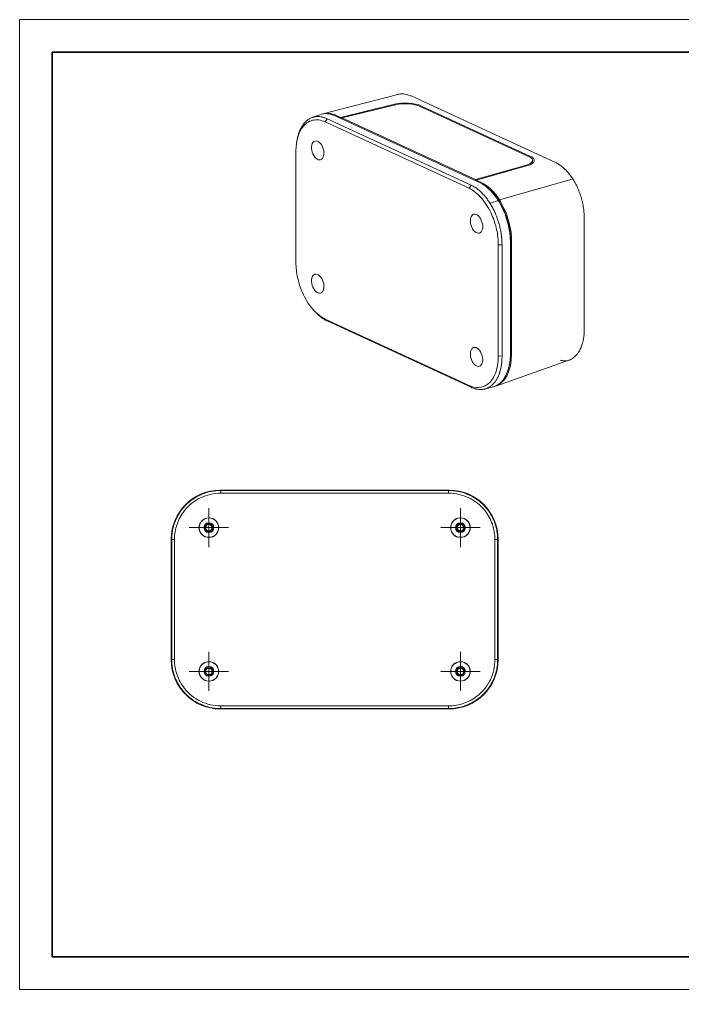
# Model space of a CAD drawing. Header units: millimetres. Extents: x -1680 to 210, y -148 to 149.
# Drawn here: x -1680.5 to -1477.5, y -148.5 to 148.5 of the extents above; entities that cross this region are included whole.
import ezdxf

# ---------------------------------------------------------------- set-up
doc = ezdxf.new("R2010")
doc.units = ezdxf.units.MM
doc.linetypes.add('CENTER', pattern=[47.5, 22, -8.5, 8.5, -8.5])
doc.layers.get('0').update_dxf_attribs({"lineweight": 35})
for name, color, linetype, lineweight in [('1', 7, 'Continuous', 18), ('粗实线层', 7, 'Continuous', 35), ('细实线层', 7, 'Continuous', 18)]:
    doc.layers.add(name, color=color, linetype=linetype, lineweight=lineweight)

# ---------------------------------------------------------------- blocks, each defined once
blk = doc.blocks.new('*X8')
at = {"layer": '粗实线层'}
for p, q in [((-200, 138.5), (-200, -138.5)), ((200, 138.5), (-200, 138.5)), ((-200, -138.5), (200, -138.5))]:
    blk.add_line(p, q, dxfattribs=at)
at = {"layer": '细实线层'}
for p, q in [((210, 148.5), (-210, 148.5)), ((-210, 148.5), (-210, -148.5)), ((-210, -148.5), (210, -148.5))]:
    blk.add_line(p, q, dxfattribs=at)
blk = doc.blocks.new('*X15')
at = {"layer": '1', "color": 155, "linetype": 'Continuous', "lineweight": 18}
for p, q in [((21.59, 69.37), (-1.38, 63.41)), ((69.86, 48.5), (25.68, 68.88)), ((4.05, 62.33), (20.55, 66.36)), ((4.47, 62.18), (20.94, 66.2)), ((28.45, 65.69), (61.64, 50.38)), ((28.83, 65.8), (62.04, 50.48)), ((-2.27, 63.14), (-4.69, 62.25)), ((2.39, 62.79), (46.59, 42.41)), ((4.05, 62.33), (2.79, 62.91)), ((-0.62, 60.94), (43.4, 40.63)), ((44.02, 41.59), (0, 61.89)), ((4.05, 62.03), (4.05, 62.33)), ((4.45, 61.85), (4.47, 62.18)), ((45.43, 43.29), (4.47, 62.18)), ((-9.58, 17.86), (-9.58, 51.91)), ((61, 47.73), (45.43, 43.29)), ((61.32, 47.55), (45.71, 43.11)), ((62.87, 48.26), (62.86, 49.14)), ((45.42, 42.95), (45.43, 43.29)), ((46.97, 42.53), (45.71, 43.11)), ((45.71, 43.11), (45.71, 42.81)), ((78.66, -2.66), (78.66, 31.63)), ((56.05, 24.15), (56.05, -10.16)), ((56.13, 24.4), (56.13, 10.96)), ((56.44, -10.04), (56.44, 24.26)), ((52.36, 23.34), (52.36, -10.71)), ((53.5, 23.32), (53.5, 23.29)), ((53.5, -10.76), (53.5, 23.29)), ((56.05, 10.94), (56.13, 10.96)), ((56.05, 3.58), (56.13, 3.55)), ((56.13, 3.55), (56.05, 3.53)), ((56.13, 3.55), (56.13, -9.89)), ((43.4, -19.73), (-0.62, 0.58)), ((0, 0), (44.02, -20.31)), ((53.5, -10.76), (53.5, -10.79)), ((51.57, -19.94), (73.95, -12.04)), ((48.14, -20.84), (50.69, -20.21))]:
    blk.add_line(p, q, dxfattribs=at)
at = {"layer": '1', "color": 155, "linetype": 'Continuous', "lineweight": 13}
for p, q in [((21.77, 69.41), (21.77, 69.41)), ((25.17, 66.65), (25.17, 66.41)), ((-0.01, 61.9), (-0.63, 60.94)), ((44.03, 41.58), (43.41, 40.63)), ((52.68, 37.09), (74.98, 43.45)), ((52.37, 36.85), (49.82, 36.02)), ((53.5, 23.31), (52.36, 23.36)), ((-0.01, 0), (-0.63, 0.58)), ((53.5, -10.77), (52.36, -10.72)), ((44.03, -20.31), (43.41, -19.73))]:
    blk.add_line(p, q, dxfattribs=at)
at = {"layer": '1', "color": 155, "linetype": 'Continuous', "lineweight": 18}
for centre, major_axis, ratio, start_param, end_param in [((25.48, 55.94), (-4.08, 13.37), 0.585049, 5.839511, 6.258005), ((24.18, 64.57), (-6, 0.17), 0.354733, 3.834904, 5.371751), ((24.23, 64.58), (5.44, -0.16), 0.354773, 0.693697, 2.229892), ((2.41, 48.88), (-4.4, 14.36), 0.584464, 5.80181, 6.317147), ((2.79, 49.01), (4.38, -14.35), 0.585049, 2.660317, 3.158775), ((57.42, 49.27), (5.44, -0.16), 0.354773, 5.440688, 6.976883), ((57.38, 49.26), (-6, 0.17), 0.354733, 2.298057, 3.834904), ((57.38, 47.86), (-6, 0.17), 0.354733, 3.484431, 3.569414), ((46.58, 28.5), (-4.37, 14.35), 0.585633, 4.232434, 5.802012), ((46.97, 28.63), (4.38, -14.35), 0.585049, 1.089521, 2.660317), ((46.97, 28.63), (-4.24, 13.87), 0.585049, 4.231114, 5.486794), ((46.58, -5.78), (-4.4, 14.36), 0.584464, 3.107645, 4.229796), ((46.97, -5.67), (4.38, -14.35), 0.585049, 6.266571, 7.372706), ((46.97, -5.67), (-4.24, 13.87), 0.585049, 3.936319, 4.231114), ((69.67, 1.27), (-4.08, 13.37), 0.585049, 3.166801, 3.575183)]:
    blk.add_ellipse(centre, major_axis=major_axis, ratio=ratio, start_param=start_param, end_param=end_param, dxfattribs=at)
at = {"layer": '1', "color": 155, "linetype": 'Continuous', "lineweight": 13}
for centre, start_param, end_param in [((25.82, 56.05), 3.138344, 3.154261), ((70.01, 1.37), 5.949448, 6.078752), ((70.01, 1.37), 6.078752, 6.286448)]:
    blk.add_ellipse(centre, major_axis=(4.08, -13.35), ratio=0.585049, start_param=start_param, end_param=end_param, dxfattribs=at)
at = {"layer": '1', "color": 155, "linetype": 'Continuous', "lineweight": 18}
for centre in [(-2.91, 52.2), (45.69, 29.78), (-2.91, 11.42), (45.69, -11)]:
    blk.add_ellipse(centre, major_axis=(-0.88, 2.87), ratio=0.585049, dxfattribs=at)
for points, degree in [([(25.68, 68.88), (25.34, 69.02)], 1), ([(-0.64, 60.94), (-0.63, 60.94), (-0.63, 60.94), (-0.62, 60.94)], 3), ([(0, 61.89), (-0.01, 61.89), (-0.01, 61.9), (-0.02, 61.9)], 3), ([(-9.23, 55.41), (-9.34, 54.79)], 1), ([(-9.58, 51.91), (-9.58, 51.92), (-9.58, 51.93), (-9.58, 51.94)], 3), ([(44.04, 41.58), (44.03, 41.58), (44.03, 41.58), (44.02, 41.59)], 3), ([(43.4, 40.63), (43.41, 40.63), (43.41, 40.62), (43.42, 40.62)], 3), ([(52.36, 23.37), (52.36, 23.36), (52.36, 23.35), (52.36, 23.34)], 3), ([(-9.58, 17.84), (-9.58, 17.85), (-9.58, 17.85), (-9.58, 17.86)], 3), ([(-3.9, 3), (-3.48, 2.57)], 1), ([(-0.62, 0.58), (-0.63, 0.58), (-0.63, 0.58), (-0.64, 0.59)], 3), ([(-0.02, 0.01), (-0.01, 0.01), (-0.01, 0), (0, 0)], 3), ([(52.36, -10.71), (52.36, -10.72), (52.36, -10.72), (52.36, -10.73)], 3), ([(43.42, -19.74), (43.41, -19.73), (43.41, -19.73), (43.4, -19.73)], 3), ([(44.02, -20.31), (44.03, -20.31), (44.03, -20.31), (44.04, -20.31)], 3)]:
    blk.add_open_spline(points, degree=degree, dxfattribs=at)
for points, knots in [([(-0.02, 61.9), (-0.33, 62.04), (-0.64, 62.17), (-1.1, 62.31), (-1.26, 62.36), (-1.49, 62.41), (-1.57, 62.43), (-1.72, 62.46), (-1.8, 62.47), (-2.18, 62.54), (-2.48, 62.57), (-3.07, 62.57), (-3.36, 62.56), (-3.79, 62.49), (-3.93, 62.46), (-4.14, 62.42), (-4.21, 62.4), (-4.35, 62.36), (-4.42, 62.34), (-4.76, 62.23), (-5.03, 62.11), (-5.54, 61.85), (-5.78, 61.69), (-6.26, 61.34), (-6.49, 61.14), (-6.77, 60.86), (-6.82, 60.81), (-6.9, 60.72), (-6.93, 60.69), (-6.98, 60.63), (-7.11, 60.48), (-7.24, 60.32), (-7.53, 59.93), (-7.72, 59.65), (-8.06, 59.06), (-8.22, 58.74), (-8.43, 58.24), (-8.5, 58.07), (-8.6, 57.81), (-8.64, 57.72), (-8.7, 57.54), (-8.73, 57.45), (-8.88, 56.99), (-8.98, 56.61), (-9.13, 55.95), (-9.19, 55.68), (-9.23, 55.41)], [0, 0, 0, 0, 0.979912, 0.979912, 1.469869, 1.469869, 1.714847, 1.714847, 1.959825, 1.959825, 2.939737, 2.939737, 3.919649, 3.919649, 4.409606, 4.409606, 4.654584, 4.654584, 4.899562, 4.899562, 5.879474, 5.879474, 6.859386, 6.859386, 7.839299, 7.839299, 8.084277, 8.084277, 8.206766, 8.206766, 8.329255, 8.819211, 8.819211, 9.799123, 9.799123, 10.779036, 10.779036, 11.268992, 11.268992, 11.51397, 11.51397, 11.758948, 11.758948, 12.73886, 12.73886, 13.402996, 13.402996, 13.402996, 13.402996]), ([(-9.58, 51.94), (-9.58, 53.41), (-9.23, 56.2), (-7.59, 59.8), (-4.65, 61.89), (-1.97, 61.56), (-0.64, 60.94)], [0, 0, 0, 0, 3.318037, 6.636074, 11.060123, 15.484173, 15.484173, 15.484173, 15.484173]), ([(78.66, 31.63), (78.66, 31.91), (78.64, 32.74), (78.52, 34.15), (78.24, 35.84), (77.84, 37.53), (77.3, 39.18), (76.65, 40.78), (75.89, 42.3), (75.04, 43.72), (74.1, 45.01), (73.09, 46.16), (72.03, 47.15), (70.95, 47.94), (70.22, 48.34), (69.86, 48.5)], [0, 0, 0, 0, 0.841504, 2.437182, 4.032437, 5.627015, 7.221389, 8.816027, 10.411315, 12.007778, 13.605915, 15.206137, 16.808603, 18.412904, 19.912696, 19.912696, 19.912696, 19.912696]), ([(43.42, 40.62), (44.75, 40), (47.43, 37.87), (50.37, 33.06), (52.01, 27.94), (52.36, 24.84), (52.36, 23.37)], [0, 0, 0, 0, 5.801617, 11.603233, 15.954445, 20.305658, 20.305658, 20.305658, 20.305658]), ([(53.5, 23.32), (53.5, 23.78), (53.49, 24.24), (53.44, 24.94), (53.42, 25.18), (53.39, 25.54), (53.37, 25.65), (53.35, 25.89), (53.33, 26.01), (53.26, 26.6), (53.18, 27.08), (53, 28.03), (52.9, 28.5), (52.72, 29.21), (52.66, 29.45), (52.56, 29.81), (52.52, 29.92), (52.45, 30.16), (52.42, 30.28), (52.23, 30.87), (52.07, 31.33), (51.73, 32.24), (51.55, 32.69), (51.16, 33.57), (50.95, 34), (50.67, 34.53), (50.62, 34.64), (50.53, 34.79), (50.51, 34.85), (50.45, 34.95), (50.31, 35.21), (50.16, 35.46), (49.8, 36.06), (49.3, 36.83), (48.77, 37.54), (48.37, 38.05), (48.23, 38.21), (48.02, 38.46), (47.95, 38.54), (47.8, 38.7), (47.73, 38.77), (47.37, 39.16), (47.08, 39.44), (46.49, 39.98), (46.19, 40.23), (45.59, 40.68), (45.28, 40.89), (44.93, 41.1), (44.9, 41.13), (44.82, 41.17), (44.78, 41.19), (44.66, 41.26), (44.43, 41.39), (44.19, 41.51), (44.04, 41.58)], [0, 0, 0, 0, 1.344721, 1.344721, 2.017082, 2.017082, 2.353262, 2.353262, 2.689442, 2.689442, 4.034163, 4.034163, 5.378884, 5.378884, 6.051245, 6.051245, 6.387425, 6.387425, 6.723605, 6.723605, 8.068326, 8.068326, 9.413047, 9.413047, 10.757768, 10.757768, 11.093949, 11.093949, 11.262039, 11.262039, 11.430129, 12.102489, 12.102489, 13.447211, 14.791932, 14.791932, 15.464292, 15.464292, 15.800472, 15.800472, 16.136653, 16.136653, 17.481374, 17.481374, 18.826095, 18.826095, 20.170816, 20.170816, 20.338906, 20.338906, 20.506996, 20.506996, 20.843176, 21.515537, 21.515537, 21.515537, 21.515537]), ([(-0.64, 0.59), (-1.97, 1.21), (-4.65, 3.34), (-7.59, 8.15), (-9.23, 13.26), (-9.58, 16.36), (-9.58, 17.84)], [0, 0, 0, 0, 5.801617, 11.603233, 15.954445, 20.305658, 20.305658, 20.305658, 20.305658]), ([(-3.48, 2.57), (-3.25, 2.33), (-3.01, 2.09), (-2.47, 1.61), (-2.17, 1.36), (-1.57, 0.9), (-1.26, 0.7), (-0.91, 0.48), (-0.87, 0.46), (-0.8, 0.41), (-0.76, 0.39), (-0.64, 0.33), (-0.41, 0.2), (-0.17, 0.08), (-0.02, 0.01)], [0, 0, 0, 0, 0.930848, 0.930848, 2.065682, 2.065682, 3.200517, 3.200517, 3.342371, 3.342371, 3.484226, 3.484226, 3.767934, 4.335352, 4.335352, 4.335352, 4.335352]), ([(76.8, -9.75), (76.81, -9.74), (77.07, -9.42), (77.47, -8.65), (77.98, -7.43), (78.35, -6.06), (78.58, -4.6), (78.65, -3.45), (78.66, -2.8), (78.66, -2.66)], [0, 0, 0, 0, 0.051081, 1.457224, 2.874197, 4.297197, 5.722384, 7.072923, 7.435147, 7.435147, 7.435147, 7.435147]), ([(52.36, -10.73), (52.36, -12.69), (51.74, -16.34), (49.39, -19.58), (46.42, -20.62), (44.42, -20.2), (43.42, -19.74)], [0, 0, 0, 0, 4.426147, 8.852293, 12.171903, 15.491513, 15.491513, 15.491513, 15.491513]), ([(44.04, -20.31), (44.35, -20.46), (44.66, -20.58), (45.13, -20.73), (45.28, -20.77), (45.51, -20.83), (45.59, -20.84), (45.74, -20.87), (45.82, -20.89), (46.2, -20.95), (46.5, -20.98), (47.09, -20.99), (47.38, -20.97), (47.81, -20.91), (47.95, -20.88), (48.16, -20.83), (48.23, -20.81), (48.37, -20.77), (48.44, -20.75), (48.78, -20.64), (49.05, -20.53), (49.56, -20.26), (49.81, -20.11), (50.28, -19.75), (50.51, -19.55), (50.79, -19.28), (50.84, -19.22), (50.92, -19.13), (50.95, -19.1), (51, -19.04), (51.13, -18.89), (51.26, -18.74), (51.55, -18.34), (51.92, -17.79), (52.24, -17.16), (52.45, -16.66), (52.52, -16.49), (52.62, -16.22), (52.66, -16.13), (52.72, -15.95), (52.75, -15.86), (52.9, -15.4), (53, -15.02), (53.18, -14.24), (53.26, -13.84), (53.38, -13), (53.42, -12.58), (53.46, -12.08), (53.46, -12.03), (53.47, -11.91), (53.47, -11.86), (53.48, -11.69), (53.49, -11.36), (53.5, -11.01), (53.5, -10.79)], [0, 0, 0, 0, 1.028165, 1.028165, 1.542247, 1.542247, 1.799288, 1.799288, 2.056329, 2.056329, 3.084494, 3.084494, 4.112659, 4.112659, 4.626741, 4.626741, 4.883782, 4.883782, 5.140823, 5.140823, 6.168988, 6.168988, 7.197153, 7.197153, 8.225317, 8.225317, 8.482358, 8.482358, 8.610879, 8.610879, 8.7394, 9.253482, 9.253482, 10.281647, 11.309811, 11.309811, 11.823894, 11.823894, 12.080935, 12.080935, 12.337976, 12.337976, 13.366141, 13.366141, 14.394305, 14.394305, 15.42247, 15.42247, 15.55099, 15.55099, 15.679511, 15.679511, 15.936552, 16.450634, 16.450634, 16.450634, 16.450634])]:
    blk.add_open_spline(points, degree=3, knots=knots, dxfattribs=at)
blk = doc.blocks.new('*X14')
at = {"lineweight": 18}
blk.add_blockref('*X15', (-34.46, -16.52), dxfattribs=at)
blk = doc.blocks.new('*X10')
at = {"layer": '1', "color": 155, "linetype": 'Continuous', "lineweight": 18}
for p, q in [((-165.3, -12.21), (-95.28, -12.21)), ((-95.42, -12.33), (-165.16, -12.33)), ((-165.16, -13.15), (-95.42, -13.15)), ((-180.29, -64.22), (-180.29, -27.2)), ((-180.17, -27.32), (-180.17, -27.34)), ((-180.17, -27.34), (-180.17, -64.08)), ((-179.35, -64.08), (-179.35, -27.34)), ((-81.23, -27.34), (-81.23, -64.08)), ((-80.4, -27.32), (-80.4, -27.34)), ((-80.4, -64.08), (-80.4, -27.34)), ((-80.29, -27.2), (-80.29, -64.22)), ((-180.17, -64.08), (-180.17, -64.11)), ((-80.4, -64.08), (-80.4, -64.11)), ((-95.28, -79.21), (-165.3, -79.21)), ((-95.42, -78.27), (-165.16, -78.27)), ((-165.16, -79.1), (-95.42, -79.1))]:
    blk.add_line(p, q, dxfattribs=at)
at = {"layer": '1', "color": 155, "linetype": 'Continuous', "lineweight": 13}
for p, q in [((-165.17, -12.33), (-165.17, -13.15)), ((-95.4, -12.33), (-95.4, -13.15)), ((-175.9, -16.6), (-175.78, -16.72)), ((-84.68, -16.6), (-84.79, -16.72)), ((-180.17, -27.33), (-179.35, -27.33)), ((-80.4, -27.33), (-81.23, -27.33)), ((-180.17, -64.1), (-179.35, -64.1)), ((-80.4, -64.1), (-81.23, -64.1)), ((-175.9, -74.82), (-175.78, -74.71)), ((-84.68, -74.82), (-84.79, -74.71)), ((-165.17, -79.1), (-165.17, -78.27)), ((-95.4, -79.1), (-95.4, -78.27))]:
    blk.add_line(p, q, dxfattribs=at)
at = {"layer": '1', "color": 5, "linetype": 'CENTER', "lineweight": 13}
for p, q in [((-168.79, -29.71), (-168.79, -17.71)), ((-91.79, -29.71), (-91.79, -17.71)), ((-174.79, -23.71), (-162.79, -23.71)), ((-97.79, -23.71), (-85.79, -23.71)), ((-168.79, -73.71), (-168.79, -61.71)), ((-91.79, -73.71), (-91.79, -61.71)), ((-174.79, -67.71), (-162.79, -67.71)), ((-97.79, -67.71), (-85.79, -67.71))]:
    blk.add_line(p, q, dxfattribs=at)
at = {"layer": '1', "color": 155, "linetype": 'Continuous', "lineweight": 18}
for centre, radius in [((-168.79, -23.71), 3), ((-168.79, -23.71), 2.96), ((-91.79, -23.71), 3), ((-91.79, -23.71), 2.96), ((-168.79, -23.71), 1.5), ((-168.79, -23.71), 1.25), ((-168.79, -23.71), 1), ((-91.79, -23.71), 1.5), ((-91.79, -23.71), 1.25), ((-91.79, -23.71), 1), ((-168.79, -67.71), 3), ((-168.79, -67.71), 2.96), ((-91.79, -67.71), 3), ((-91.79, -67.71), 2.96), ((-168.79, -67.71), 1.5), ((-168.79, -67.71), 1.25), ((-168.79, -67.71), 1), ((-91.79, -67.71), 1.5), ((-91.79, -67.71), 1.25), ((-91.79, -67.71), 1)]:
    blk.add_circle(centre, radius, dxfattribs=at)
for centre, major_axis in [((-165.28, -27.22), (-10.62, 10.62)), ((-95.3, -27.22), (10.62, 10.62)), ((-165.28, -64.2), (-10.62, -10.62)), ((-95.3, -64.2), (10.62, -10.62))]:
    blk.add_ellipse(centre, major_axis=major_axis, ratio=0.998783, start_param=5.498396, end_param=7.067974, dxfattribs=at)
for points, knots in [([(-165.18, -12.33), (-165.68, -12.33), (-166.17, -12.35), (-166.91, -12.42), (-167.15, -12.45), (-167.52, -12.51), (-167.64, -12.53), (-167.88, -12.57), (-168, -12.59), (-168.61, -12.71), (-169.08, -12.83), (-170.02, -13.12), (-170.48, -13.28), (-171.16, -13.56), (-171.38, -13.66), (-171.71, -13.82), (-171.82, -13.87), (-172.04, -13.99), (-172.15, -14.04), (-172.7, -14.33), (-173.12, -14.59), (-173.93, -15.13), (-174.32, -15.42), (-175.08, -16.04), (-175.44, -16.37), (-175.87, -16.8), (-175.96, -16.89), (-176.09, -17.03), (-176.13, -17.07), (-176.21, -17.16), (-176.42, -17.39), (-176.62, -17.62), (-177.09, -18.19), (-177.38, -18.58), (-177.92, -19.39), (-178.17, -19.81), (-178.52, -20.46), (-178.63, -20.68), (-178.79, -21.01), (-178.84, -21.13), (-178.94, -21.35), (-178.99, -21.47), (-179.22, -22.03), (-179.39, -22.5), (-179.67, -23.43), (-179.79, -23.9), (-179.98, -24.86), (-180.05, -25.35), (-180.11, -25.9), (-180.11, -25.96), (-180.12, -26.08), (-180.13, -26.14), (-180.14, -26.33), (-180.17, -26.7), (-180.17, -27.07), (-180.17, -27.32)], [0, 0, 0, 0, 1.471699, 1.471699, 2.207548, 2.207548, 2.575472, 2.575472, 2.943397, 2.943397, 4.415096, 4.415096, 5.886794, 5.886794, 6.622643, 6.622643, 6.990568, 6.990568, 7.358493, 7.358493, 8.830191, 8.830191, 10.30189, 10.30189, 11.773588, 11.773588, 12.141513, 12.141513, 12.325475, 12.325475, 12.509437, 13.245287, 13.245287, 14.716985, 14.716985, 16.188684, 16.188684, 16.924533, 16.924533, 17.292458, 17.292458, 17.660382, 17.660382, 19.132081, 19.132081, 20.603779, 20.603779, 22.075478, 22.075478, 22.25944, 22.25944, 22.443403, 22.443403, 22.811327, 23.547176, 23.547176, 23.547176, 23.547176]), ([(-179.35, -27.32), (-179.34, -25.73), (-178.8, -22.55), (-176.2, -17.85), (-171.53, -14.13), (-167.3, -13.16), (-165.18, -13.15)], [0, 0, 0, 0, 4.757366, 9.514733, 15.857888, 22.201044, 22.201044, 22.201044, 22.201044]), ([(-80.4, -27.32), (-80.4, -26.82), (-80.42, -26.33), (-80.5, -25.59), (-80.53, -25.35), (-80.58, -24.98), (-80.6, -24.86), (-80.64, -24.62), (-80.66, -24.5), (-80.79, -23.89), (-80.9, -23.42), (-81.19, -22.48), (-81.35, -22.02), (-81.64, -21.34), (-81.73, -21.12), (-81.89, -20.79), (-81.95, -20.68), (-82.06, -20.46), (-82.12, -20.35), (-82.41, -19.8), (-82.66, -19.38), (-83.2, -18.57), (-83.49, -18.18), (-84.11, -17.42), (-84.44, -17.06), (-84.88, -16.63), (-84.96, -16.54), (-85.1, -16.41), (-85.14, -16.37), (-85.23, -16.29), (-85.46, -16.08), (-85.69, -15.88), (-86.26, -15.41), (-87.05, -14.83), (-87.88, -14.33), (-88.53, -13.98), (-88.75, -13.87), (-89.09, -13.71), (-89.2, -13.66), (-89.42, -13.56), (-89.54, -13.51), (-90.11, -13.28), (-90.57, -13.11), (-91.5, -12.83), (-91.98, -12.71), (-92.93, -12.52), (-93.42, -12.45), (-93.97, -12.39), (-94.03, -12.39), (-94.15, -12.38), (-94.22, -12.37), (-94.4, -12.36), (-94.77, -12.33), (-95.14, -12.33), (-95.39, -12.33)], [0, 0, 0, 0, 1.471699, 1.471699, 2.207548, 2.207548, 2.575472, 2.575472, 2.943397, 2.943397, 4.415096, 4.415096, 5.886794, 5.886794, 6.622643, 6.622643, 6.990568, 6.990568, 7.358493, 7.358493, 8.830191, 8.830191, 10.30189, 10.30189, 11.773588, 11.773588, 12.141513, 12.141513, 12.325475, 12.325475, 12.509438, 13.245287, 13.245287, 14.716985, 16.188684, 16.188684, 16.924533, 16.924533, 17.292458, 17.292458, 17.660382, 17.660382, 19.132081, 19.132081, 20.603779, 20.603779, 22.075478, 22.075478, 22.25944, 22.25944, 22.443403, 22.443403, 22.811327, 23.547177, 23.547177, 23.547177, 23.547177]), ([(-95.39, -13.15), (-93.27, -13.16), (-89.04, -14.13), (-84.37, -17.85), (-81.77, -22.55), (-81.23, -25.73), (-81.23, -27.32)], [0, 0, 0, 0, 6.343155, 12.686311, 17.443677, 22.201044, 22.201044, 22.201044, 22.201044]), ([(-180.17, -64.11), (-180.17, -64.61), (-180.15, -65.1), (-180.08, -65.83), (-180.05, -66.08), (-179.99, -66.45), (-179.97, -66.57), (-179.93, -66.81), (-179.91, -66.93), (-179.79, -67.54), (-179.67, -68.01), (-179.38, -68.94), (-179.22, -69.4), (-178.94, -70.08), (-178.84, -70.31), (-178.68, -70.64), (-178.63, -70.75), (-178.51, -70.97), (-178.46, -71.08), (-178.17, -71.63), (-177.91, -72.05), (-177.37, -72.86), (-177.08, -73.25), (-176.46, -74), (-176.13, -74.37), (-175.7, -74.8), (-175.61, -74.89), (-175.47, -75.02), (-175.43, -75.06), (-175.34, -75.14), (-175.11, -75.35), (-174.88, -75.55), (-174.31, -76.02), (-173.52, -76.6), (-172.69, -77.1), (-172.04, -77.45), (-171.82, -77.56), (-171.49, -77.71), (-171.37, -77.77), (-171.15, -77.87), (-171.03, -77.91), (-170.47, -78.15), (-170, -78.32), (-169.07, -78.6), (-168.6, -78.72), (-167.64, -78.91), (-167.15, -78.98), (-166.6, -79.04), (-166.54, -79.04), (-166.42, -79.05), (-166.36, -79.06), (-166.17, -79.07), (-165.8, -79.09), (-165.43, -79.1), (-165.18, -79.1)], [0, 0, 0, 0, 1.471699, 1.471699, 2.207548, 2.207548, 2.575472, 2.575472, 2.943397, 2.943397, 4.415096, 4.415096, 5.886794, 5.886794, 6.622643, 6.622643, 6.990568, 6.990568, 7.358493, 7.358493, 8.830191, 8.830191, 10.30189, 10.30189, 11.773588, 11.773588, 12.141513, 12.141513, 12.325475, 12.325475, 12.509438, 13.245287, 13.245287, 14.716985, 16.188684, 16.188684, 16.924533, 16.924533, 17.292458, 17.292458, 17.660382, 17.660382, 19.132081, 19.132081, 20.603779, 20.603779, 22.075478, 22.075478, 22.25944, 22.25944, 22.443403, 22.443403, 22.811327, 23.547177, 23.547177, 23.547177, 23.547177]), ([(-165.18, -78.27), (-167.3, -78.27), (-171.53, -77.3), (-176.2, -73.57), (-178.8, -68.87), (-179.34, -65.7), (-179.35, -64.11)], [0, 0, 0, 0, 6.343155, 12.686311, 17.443677, 22.201044, 22.201044, 22.201044, 22.201044]), ([(-81.23, -64.11), (-81.23, -66.23), (-82.2, -70.46), (-85.93, -75.13), (-90.63, -77.73), (-93.8, -78.27), (-95.39, -78.27)], [0, 0, 0, 0, 6.343155, 12.686311, 17.443677, 22.201044, 22.201044, 22.201044, 22.201044]), ([(-95.39, -79.1), (-94.89, -79.1), (-94.4, -79.08), (-93.67, -79), (-93.42, -78.97), (-93.05, -78.92), (-92.93, -78.9), (-92.69, -78.86), (-92.57, -78.84), (-91.96, -78.71), (-91.49, -78.59), (-90.56, -78.31), (-90.1, -78.15), (-89.42, -77.86), (-89.19, -77.77), (-88.86, -77.61), (-88.75, -77.55), (-88.53, -77.44), (-88.42, -77.38), (-87.87, -77.09), (-87.45, -76.84), (-86.64, -76.3), (-86.25, -76.01), (-85.5, -75.39), (-85.13, -75.06), (-84.7, -74.62), (-84.61, -74.54), (-84.48, -74.4), (-84.44, -74.36), (-84.36, -74.27), (-84.15, -74.04), (-83.95, -73.81), (-83.48, -73.24), (-82.9, -72.45), (-82.4, -71.62), (-82.05, -70.97), (-81.94, -70.75), (-81.79, -70.41), (-81.73, -70.3), (-81.63, -70.08), (-81.59, -69.96), (-81.35, -69.39), (-81.18, -68.93), (-80.9, -68), (-80.78, -67.52), (-80.59, -66.57), (-80.52, -66.08), (-80.46, -65.53), (-80.46, -65.47), (-80.45, -65.35), (-80.44, -65.28), (-80.43, -65.1), (-80.41, -64.73), (-80.4, -64.36), (-80.4, -64.11)], [0, 0, 0, 0, 1.471699, 1.471699, 2.207548, 2.207548, 2.575472, 2.575472, 2.943397, 2.943397, 4.415096, 4.415096, 5.886794, 5.886794, 6.622643, 6.622643, 6.990568, 6.990568, 7.358493, 7.358493, 8.830191, 8.830191, 10.30189, 10.30189, 11.773588, 11.773588, 12.141513, 12.141513, 12.325475, 12.325475, 12.509438, 13.245287, 13.245287, 14.716985, 16.188684, 16.188684, 16.924533, 16.924533, 17.292458, 17.292458, 17.660382, 17.660382, 19.132081, 19.132081, 20.603779, 20.603779, 22.075478, 22.075478, 22.25944, 22.25944, 22.443403, 22.443403, 22.811327, 23.547177, 23.547177, 23.547177, 23.547177])]:
    blk.add_open_spline(points, degree=3, knots=knots, dxfattribs=at)
for points in [[(-165.16, -12.33), (-165.16, -12.33), (-165.17, -12.33), (-165.18, -12.33)], [(-165.18, -13.15), (-165.17, -13.15), (-165.16, -13.15), (-165.16, -13.15)], [(-95.39, -12.33), (-95.4, -12.33), (-95.41, -12.33), (-95.42, -12.33)], [(-95.42, -13.15), (-95.41, -13.15), (-95.4, -13.15), (-95.39, -13.15)], [(-179.35, -27.34), (-179.35, -27.34), (-179.35, -27.33), (-179.35, -27.32)], [(-81.23, -27.32), (-81.23, -27.33), (-81.23, -27.34), (-81.23, -27.34)], [(-179.35, -64.11), (-179.35, -64.1), (-179.35, -64.09), (-179.35, -64.08)], [(-81.23, -64.08), (-81.23, -64.09), (-81.23, -64.1), (-81.23, -64.11)], [(-165.16, -78.27), (-165.16, -78.27), (-165.17, -78.27), (-165.18, -78.27)], [(-165.18, -79.1), (-165.17, -79.1), (-165.16, -79.1), (-165.16, -79.1)], [(-95.39, -78.27), (-95.4, -78.27), (-95.41, -78.27), (-95.42, -78.27)], [(-95.42, -79.1), (-95.41, -79.1), (-95.4, -79.1), (-95.39, -79.1)]]:
    blk.add_open_spline(points, degree=3, dxfattribs=at)
at = {"layer": '粗实线层'}
blk.add_blockref('*X14', (-98.1, 56.08), dxfattribs=at)

msp = doc.modelspace()

# ---------------------------------------------------------------- block references
at = {"layer": '粗实线层', "color": 7}
msp.add_blockref('*X8', (-1470.46, 0), dxfattribs=at)
at = {"layer": '粗实线层'}
msp.add_blockref('*X10', (-1453.67, 16.62), dxfattribs=at)

doc.saveas('drawing.dxf')
